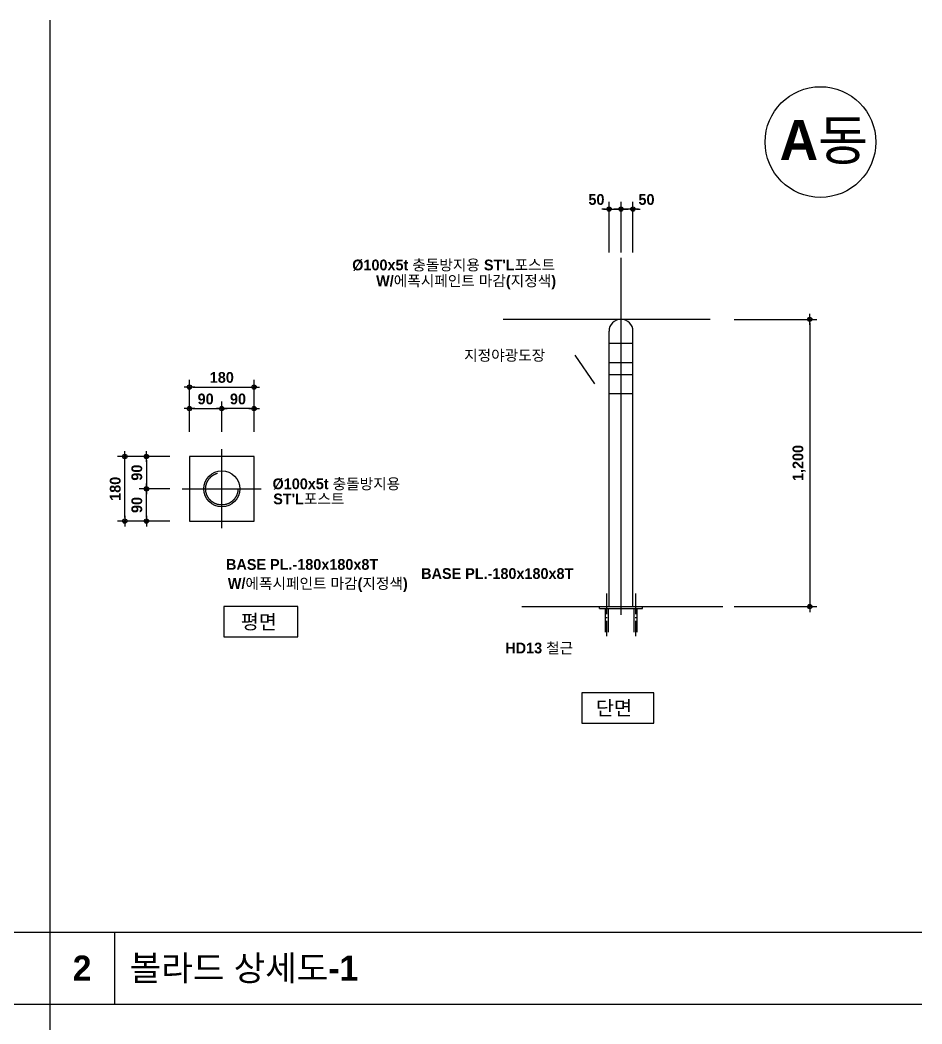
# Model space of a CAD drawing. Extents: x 300 to 49993, y 307 to 8617.
# Drawn here: x 7176 to 10942, y 4424 to 8617 of the extents above; entities that cross this region are included whole.
import ezdxf
from ezdxf.enums import TextEntityAlignment as Align

# ---------------------------------------------------------------- set-up
doc = ezdxf.new("R2010")
doc.units = 0
doc.header["$LTSCALE"] = 400
doc.header["$MEASUREMENT"] = 0
doc.header["$PDSIZE"] = -5
for name, pattern in [('CEN', [62, 60, -1, 0, -1]), ('HA01', [1.5, 0.75, -0.75]), ('HID', [0.5, 0.25, -0.25])]:
    doc.linetypes.add(name, pattern=pattern)
doc.layers.get('Defpoints').update_dxf_attribs({"color": 161, "linetype": 'CONTINUOUS'})
for name, color, linetype in [('$RECOVER_210316183841-0', 7, 'CONTINUOUS'), ('$RECOVER_210316183841-24', 7, 'CONTINUOUS'), ('$RECOVER_210316183841-25', 7, 'CONTINUOUS'), ('$RECOVER_210316183841-26', 7, 'CONTINUOUS'), ('9', 9, 'CONTINUOUS'), ('A-DET', 7, 'CONTINUOUS'), ('A-DIM', 7, 'CONTINUOUS'), ('A-TEXT', 3, 'CONTINUOUS'), ('A-TITLE-TEXT', 2, 'CONTINUOUS'), ('AA-TEX-3', 3, 'CONTINUOUS'), ('CEN', 1, 'CEN'), ('COL', 2, 'CONTINUOUS'), ('COR', 4, 'CONTINUOUS'), ('ETC', 6, 'CONTINUOUS'), ('g', 3, 'CONTINUOUS'), ('STEEL', 3, 'CONTINUOUS'), ('석고보드', 4, 'CONTINUOUS')]:
    doc.layers.add(name, color=color, linetype=linetype)
doc.styles.add('2020음성 1차', font='나눔고딕Bold.ttf')
doc.dimstyles.new('RI-DOT-150', dxfattribs={"dimscale": 150, "dimtxt": 3, "dimasz": 1, "dimexe": 2, "dimexo": 2, "dimgap": 1, "dimtad": 1, "dimdec": 0, "dimzin": 9, "dimdsep": 46, "dimtxsty": '2020음성 1차', "dimcen": 0, "dimclrd": 256, "dimclre": 256, "dimclrt": 3, "dimadec": 0, "dimazin": 0, "dimtm": 1e-09, "dimtfac": 1, "dimtdec": 0, "dimtix": 1, "dimtmove": 2, "dimatfit": 3, "dimfxl": 1.25, "dimtolj": 1, "dimtzin": 0, "dimlwd": -1, "dimlwe": -1, "dimarcsym": 0})

# ---------------------------------------------------------------- blocks, each defined once
blk = doc.blocks.new('dimdot')
at = {"layer": '$RECOVER_210316183841-24'}
for radius in [0.6, 0.28]:
    blk.add_circle((0, 0), radius, dxfattribs=at)
at = {"layer": '$RECOVER_210316183841-25'}
blk.add_line((-1.5, 0), (1.5, 0), dxfattribs=at)
blk = doc.blocks.new('*D37')
at = {"layer": 'A-DIM'}
for p, q in [((7801, 6794.3), (7673.5, 6794.3)), ((7703.5, 6779.3), (7703.5, 6674.3)), ((7801, 6659.3), (7673.5, 6659.3))]:
    blk.add_line(p, q, dxfattribs=at)
at = {"layer": 'Defpoints', "color": 0}
for p in [(7823.5, 6794.3), (7703.5, 6659.3), (7823.5, 6659.3)]:
    blk.add_point(p, dxfattribs=at)
at = {"layer": 'A-DIM', "linetype": 'ByBlock', "xscale": 15, "yscale": 15, "zscale": 15}
for p, rotation in [((7703.5, 6794.3), 90), ((7703.5, 6659.3), 270)]:
    blk.add_blockref('dimdot', p, dxfattribs=dict(at, rotation=rotation))
at = {"layer": 'A-DIM', "color": 3, "insert": (7663.7, 6726.8), "char_height": 45, "attachment_point": 5, "rotation": 90, "style": '2020음성 1차'}
blk.add_mtext('\\A1;90', dxfattribs=at)
blk = doc.blocks.new('*D38')
at = {"layer": 'A-DIM'}
for p, q in [((7801, 6794.3), (7583.5, 6794.3)), ((7613.5, 6539.3), (7613.5, 6779.3)), ((7801, 6524.3), (7583.5, 6524.3))]:
    blk.add_line(p, q, dxfattribs=at)
at = {"layer": 'Defpoints', "color": 0}
for p in [(7613.5, 6794.3), (7823.5, 6794.3), (7823.5, 6524.3)]:
    blk.add_point(p, dxfattribs=at)
at = {"layer": 'A-DIM', "linetype": 'ByBlock', "xscale": 15, "yscale": 15, "zscale": 15}
for p, rotation in [((7613.5, 6794.3), 90), ((7613.5, 6524.3), 270)]:
    blk.add_blockref('dimdot', p, dxfattribs=dict(at, rotation=rotation))
at = {"layer": 'A-DIM', "color": 3, "insert": (7573.7, 6659.3), "char_height": 45, "attachment_point": 5, "rotation": 90, "style": '2020음성 1차'}
blk.add_mtext('\\A1;180', dxfattribs=at)
blk = doc.blocks.new('*D39')
at = {"layer": 'A-DIM'}
for p, q in [((7801, 6659.3), (7673.5, 6659.3)), ((7703.5, 6539.3), (7703.5, 6644.3)), ((7801, 6524.3), (7673.5, 6524.3))]:
    blk.add_line(p, q, dxfattribs=at)
at = {"layer": 'Defpoints', "color": 0}
for p in [(7703.5, 6659.3), (7823.5, 6659.3), (7823.5, 6524.3)]:
    blk.add_point(p, dxfattribs=at)
at = {"layer": 'A-DIM', "linetype": 'ByBlock', "xscale": 15, "yscale": 15, "zscale": 15}
for p, rotation in [((7703.5, 6659.3), 90), ((7703.5, 6524.3), 270)]:
    blk.add_blockref('dimdot', p, dxfattribs=dict(at, rotation=rotation))
at = {"layer": 'A-DIM', "color": 3, "insert": (7663.7, 6591.8), "char_height": 45, "attachment_point": 5, "rotation": 90, "style": '2020음성 1차'}
blk.add_mtext('\\A1;90', dxfattribs=at)
blk = doc.blocks.new('*D40')
at = {"layer": 'A-DIM'}
for p, q in [((8018.5, 6896.9), (8018.5, 7024.4)), ((8153.5, 6896.9), (8153.5, 7024.4)), ((8138.5, 6994.4), (8033.5, 6994.4))]:
    blk.add_line(p, q, dxfattribs=at)
at = {"layer": 'Defpoints', "color": 0}
for p in [(8018.5, 6994.4), (8018.5, 6874.4), (8153.5, 6874.4)]:
    blk.add_point(p, dxfattribs=at)
at = {"layer": 'A-DIM', "linetype": 'ByBlock', "xscale": 15, "yscale": 15, "zscale": 15, "rotation": 180}
blk.add_blockref('dimdot', (8018.5, 6994.4), dxfattribs=at)
at = {"layer": 'A-DIM', "linetype": 'ByBlock', "xscale": 15, "yscale": 15, "zscale": 15}
blk.add_blockref('dimdot', (8153.5, 6994.4), dxfattribs=at)
at = {"layer": 'A-DIM', "color": 3, "insert": (8086, 7034.3), "char_height": 45, "attachment_point": 5, "style": '2020음성 1차'}
blk.add_mtext('\\A1;90', dxfattribs=at)
blk = doc.blocks.new('*D41')
at = {"layer": 'A-DIM'}
for p, q in [((7883.5, 6896.9), (7883.5, 7114.4)), ((8153.5, 6896.9), (8153.5, 7114.4)), ((7898.5, 7084.4), (8138.5, 7084.4))]:
    blk.add_line(p, q, dxfattribs=at)
at = {"layer": 'Defpoints', "color": 0}
for p in [(8153.5, 7084.4), (7883.5, 6874.4), (8153.5, 6874.4)]:
    blk.add_point(p, dxfattribs=at)
at = {"layer": 'A-DIM', "linetype": 'ByBlock', "xscale": 15, "yscale": 15, "zscale": 15, "rotation": 180}
blk.add_blockref('dimdot', (7883.5, 7084.4), dxfattribs=at)
at = {"layer": 'A-DIM', "linetype": 'ByBlock', "xscale": 15, "yscale": 15, "zscale": 15}
blk.add_blockref('dimdot', (8153.5, 7084.4), dxfattribs=at)
at = {"layer": 'A-DIM', "color": 3, "insert": (8018.5, 7124.3), "char_height": 45, "attachment_point": 5, "style": '2020음성 1차'}
blk.add_mtext('\\A1;180', dxfattribs=at)
blk = doc.blocks.new('*D42')
at = {"layer": 'A-DIM'}
for p, q in [((7883.5, 6896.9), (7883.5, 7024.4)), ((8018.5, 6896.9), (8018.5, 7024.4)), ((7898.5, 6994.4), (8003.5, 6994.4))]:
    blk.add_line(p, q, dxfattribs=at)
at = {"layer": 'Defpoints', "color": 0}
for p in [(8018.5, 6994.4), (7883.5, 6874.4), (8018.5, 6874.4)]:
    blk.add_point(p, dxfattribs=at)
at = {"layer": 'A-DIM', "linetype": 'ByBlock', "xscale": 15, "yscale": 15, "zscale": 15, "rotation": 180}
blk.add_blockref('dimdot', (7883.5, 6994.4), dxfattribs=at)
at = {"layer": 'A-DIM', "linetype": 'ByBlock', "xscale": 15, "yscale": 15, "zscale": 15}
blk.add_blockref('dimdot', (8018.5, 6994.4), dxfattribs=at)
at = {"layer": 'A-DIM', "color": 3, "insert": (7951, 7034.3), "char_height": 45, "attachment_point": 5, "style": '2020음성 1차'}
blk.add_mtext('\\A1;90', dxfattribs=at)
blk = doc.blocks.new('*D44')
at = {"layer": 'A-DIM'}
for p, q in [((10158.2, 7367.2), (10503.8, 7367.2)), ((10473.8, 7352.2), (10473.8, 6182.2)), ((10158.2, 6167.2), (10503.8, 6167.2))]:
    blk.add_line(p, q, dxfattribs=at)
at = {"layer": 'Defpoints', "color": 0}
for p in [(10135.7, 7367.2), (10135.7, 6167.2), (10473.8, 6167.2)]:
    blk.add_point(p, dxfattribs=at)
at = {"layer": 'A-DIM', "linetype": 'ByBlock', "xscale": 15, "yscale": 15, "zscale": 15}
for p, rotation in [((10473.8, 7367.2), 90), ((10473.8, 6167.2), 270)]:
    blk.add_blockref('dimdot', p, dxfattribs=dict(at, rotation=rotation))
at = {"layer": 'A-DIM', "color": 3, "insert": (10429.8, 6767.2), "char_height": 45, "attachment_point": 5, "rotation": 90, "style": '2020음성 1차'}
blk.add_mtext('\\A1;1,200', dxfattribs=at)
blk = doc.blocks.new('*D48')
at = {"layer": 'A-DIM'}
for p, q in [((9685.7, 7646.1), (9685.7, 7857.8)), ((9735.7, 7646.1), (9735.7, 7857.8)), ((9670.7, 7827.8), (9655.7, 7827.8)), ((9735.7, 7827.8), (9685.7, 7827.8)), ((9750.7, 7827.8), (9765.7, 7827.8))]:
    blk.add_line(p, q, dxfattribs=at)
at = {"layer": 'Defpoints', "color": 0}
for p in [(9685.7, 7827.8), (9685.7, 7623.6), (9735.7, 7623.6)]:
    blk.add_point(p, dxfattribs=at)
at = {"layer": 'A-DIM', "linetype": 'ByBlock', "xscale": 15, "yscale": 15, "zscale": 15}
blk.add_blockref('dimdot', (9685.7, 7827.8), dxfattribs=at)
at = {"layer": 'A-DIM', "linetype": 'ByBlock', "xscale": 15, "yscale": 15, "zscale": 15, "rotation": 180}
blk.add_blockref('dimdot', (9735.7, 7827.8), dxfattribs=at)
at = {"layer": 'A-DIM', "color": 3, "insert": (9792.1, 7867.5), "char_height": 45, "attachment_point": 5, "style": '2020음성 1차'}
blk.add_mtext('\\A1;50', dxfattribs=at)
blk = doc.blocks.new('*D49')
at = {"layer": 'A-DIM'}
for p, q in [((9635.7, 7646.1), (9635.7, 7857.8)), ((9685.7, 7646.1), (9685.7, 7857.8)), ((9620.7, 7827.8), (9605.7, 7827.8)), ((9635.7, 7827.8), (9685.7, 7827.8)), ((9700.7, 7827.8), (9715.7, 7827.8))]:
    blk.add_line(p, q, dxfattribs=at)
at = {"layer": 'Defpoints', "color": 0}
for p in [(9685.7, 7827.8), (9635.7, 7623.6), (9685.7, 7623.6)]:
    blk.add_point(p, dxfattribs=at)
at = {"layer": 'A-DIM', "linetype": 'ByBlock', "xscale": 15, "yscale": 15, "zscale": 15}
blk.add_blockref('dimdot', (9635.7, 7827.8), dxfattribs=at)
at = {"layer": 'A-DIM', "linetype": 'ByBlock', "xscale": 15, "yscale": 15, "zscale": 15, "rotation": 180}
blk.add_blockref('dimdot', (9685.7, 7827.8), dxfattribs=at)
at = {"layer": 'A-DIM', "color": 3, "insert": (9583.1, 7867.5), "char_height": 45, "attachment_point": 5, "style": '2020음성 1차'}
blk.add_mtext('\\A1;50', dxfattribs=at)

msp = doc.modelspace()

# ---------------------------------------------------------------- linework, layer by layer
at = {"layer": '$RECOVER_210316183841-0'}
for p, q in [((7300, 8617.2), (7300, 307.2)), ((300, 4807.2), (10942.4, 4807.2)), ((300, 4807.2), (10942.4, 4807.2)), ((300, 4507.2), (10942.4, 4507.2))]:
    msp.add_line(p, q, dxfattribs=at)
at = {"layer": '$RECOVER_210316183841-0', "color": 0, "ltscale": 2}
msp.add_line((7570, 4807.2), (7570, 4507.2), dxfattribs=at)
at = {"layer": '$RECOVER_210316183841-26', "color": 0}
msp.add_lwpolyline([(8153.5, 6749.3), (8153.5, 6794.3), (7883.5, 6794.3), (7883.5, 6524.3), (8153.5, 6524.3), (8153.5, 6749.3)], dxfattribs=at)
at = {"layer": '9', "color": 8, "linetype": 'HID'}
for p, q in [((9619.3, 6159.2), (9619.3, 6060.8)), ((9632.1, 6159.2), (9632.1, 6060.8)), ((9739.3, 6159.2), (9739.3, 6060.8)), ((9752.1, 6159.2), (9752.1, 6060.8))]:
    msp.add_line(p, q, dxfattribs=at)
at = {"layer": 'A-DET', "color": 1}
for p, q in [((9625.7, 6222.3), (9625.7, 6135.6)), ((9745.7, 6222.3), (9745.7, 6135.6)), ((9625.7, 6123.6), (9625.7, 6119.6)), ((9745.7, 6123.6), (9745.7, 6119.6)), ((9625.7, 6107.6), (9625.7, 6044.1)), ((9745.7, 6107.6), (9745.7, 6044.1))]:
    msp.add_line(p, q, dxfattribs=at)
at = {"layer": 'AA-TEX-3', "color": 1}
msp.add_line((9577, 7097.5), (9494.9, 7217.1), dxfattribs=at)
for points in [[(9682.1, 7366.2, 0, 13.3, 0), (9662.6, 7401.1, 0, 0, 0), (9649.1, 7425.2, 0, 0, 0), (9556.3, 7591.2, 0, 0, 0), (9507.3, 7591.2, 0, 0, 0)], [(9644.6, 7217.1, 0, 13.3, 0), (9604.6, 7217.1, 0, 0, 0), (9577, 7217.1, 0, 0, 0), (9412.9, 7217.1, 0, 0, 0)], [(9644.6, 7165.1, 0, 13.3, 0), (9604.6, 7165.1, 0, 0, 0), (9577, 7165.1, 0, 0, 0), (9530.6, 7165.1, 0, 0, 0)], [(9644.6, 7097.5, 0, 13.3, 0), (9604.6, 7097.5, 0, 0, 0), (9577, 7097.5, 0, 0, 0)], [(8089.7, 6680.2, 0, 12, 0), (8125.7, 6680.2, 0, 0, 0), (8218.5, 6680.2, 0, 0, 0)], [(7966.6, 6565.4, 0, 12, 0), (7966.6, 6529.4, 0, 0, 0), (7966.6, 6343.4, 0, 0, 0), (8024.2, 6343.4, 0, 0, 0)], [(9616.6, 6171.4, 0, 13.3, 0), (9593.9, 6204.3, 0, 0, 0), (9578.2, 6227.1, 0, 0, 0), (9524, 6305.5, 0, 0, 0), (9488.2, 6305.5, 0, 0, 0)], [(9621.3, 6132, 0, 13.3, 0), (9598.6, 6099.1, 0, 0, 0), (9582.9, 6076.3, 0, 0, 0), (9527.6, 5996.3, 0, 0, 0), (9488.5, 5996.3, 0, 0, 0)]]:
    msp.add_lwpolyline(points, format="xyseb", dxfattribs=at)
at = {"layer": 'CEN', "linetype": 'Continuous', "ltscale": 30}
for p, q in [((9685.7, 6132.5), (9685.7, 7623.6)), ((10058, 7367.2), (9193.3, 7367.2)), ((8018.5, 6494.3), (8018.5, 6824.3))]:
    msp.add_line(p, q, dxfattribs=at)
at = {"layer": 'COL', "color": 2}
for p, q in [((9271.6, 6167.2), (9595.7, 6167.2)), ((9775.7, 6167.2), (10110.5, 6167.2))]:
    msp.add_line(p, q, dxfattribs=at)
at = {"layer": 'COR'}
for p, q in [((9635.7, 7267.2), (9735.7, 7267.2)), ((9635.7, 7187.2), (9735.7, 7187.2)), ((9635.7, 7137.2), (9735.7, 7137.2)), ((9635.7, 7057.2), (9735.7, 7057.2))]:
    msp.add_line(p, q, dxfattribs=at)
at = {"layer": 'ETC'}
for points in [[(8027.2, 6040.9), (8335.7, 6040.9), (8335.7, 6167.2), (8027.2, 6167.2)], [(9521.9, 5680.6), (9822.2, 5680.6), (9822.2, 5806.9), (9521.9, 5806.9)]]:
    msp.add_lwpolyline(points, close=True, dxfattribs=at)
at = {"layer": 'STEEL'}
for p, q in [((9635.7, 6167.2), (9635.7, 7317.2)), ((9735.7, 6167.2), (9735.7, 7317.2)), ((9595.7, 6167.2), (9775.7, 6167.2)), ((9595.7, 6159.2), (9595.7, 6167.2)), ((9775.7, 6159.2), (9775.7, 6167.2)), ((9595.7, 6159.2), (9775.7, 6159.2))]:
    msp.add_line(p, q, dxfattribs=at)
at = {"layer": 'STEEL', "color": 1}
msp.add_line((7853.5, 6659.3), (8183.5, 6659.3), dxfattribs=at)
at = {"layer": 'STEEL', "color": 3}
msp.add_circle((8018.5, 6659.3), 75, dxfattribs=at)
at = {"layer": 'STEEL', "color": 6, "linetype": 'HA01'}
msp.add_circle((8018.5, 6659.3), 67.5, dxfattribs=at)
at = {"layer": 'STEEL'}
msp.add_arc((9685.7, 7317.2), 50, 0, 180, dxfattribs=at)
at = {"layer": '석고보드'}
msp.add_circle((10518.7, 8107.7), 231.2, dxfattribs=at)

# ---------------------------------------------------------------- texts
at = {"layer": 'A-TEXT', "style": '2020음성 1차'}
for s, p in [("Ø100x5t 충돌방지용 ST'L포스트", (8563.2, 7594.3)), ('W/에폭시페인트 마감(지정색)', (8663.1, 7528.1)), ('지정야광도장', (9030.5, 7216.9)), ('Ø100x5t 충돌방지용', (8230.5, 6680.2)), ("ST'L포스트", (8233.3, 6617.1)), ('BASE PL.-180x180x8T', (8036.2, 6343.4)), ('W/에폭시페인트 마감(지정색)', (8043.7, 6264)), ('HD13 철근', (9202.5, 5994.3))]:
    msp.add_text(s, height=45, dxfattribs=at).set_placement(p, align=Align.MIDDLE_LEFT)
msp.add_text('BASE PL.-180x180x8T', height=45, dxfattribs=at).set_placement((9486.6, 6305.3), align=Align.MIDDLE_RIGHT)
for s, p in [('평면', (8097.8, 6073.6)), ('단면', (9581.1, 5713.3))]:
    msp.add_text(s, height=60, dxfattribs=at).set_placement(p)
at = {"layer": 'A-TITLE-TEXT', "style": '2020음성 1차'}
msp.add_text('2', height=105, dxfattribs=at).set_placement((7435, 4657.2), align=Align.MIDDLE_CENTER)
msp.add_text('볼라드 상세도-1', height=105, dxfattribs=at).set_placement((7633.8, 4657.2), align=Align.MIDDLE_LEFT)
at = {"layer": 'g', "style": '2020음성 1차'}
msp.add_text('A동', height=166.18, dxfattribs=at).set_placement((10348.2, 8033.3))

# ---------------------------------------------------------------- dimensions: what is measured, and where the dimension line sits
at = {"layer": 'A-DIM'}
for p1, angle, picture, middle in [((9635.7, 7623.6), 0, '*D49', (9583.1, 7867.5)), ((9735.7, 7623.6), 180, '*D48', (9792.1, 7867.5))]:
    dim = msp.add_linear_dim(base=(9685.7, 7827.8), p1=p1, p2=(9685.7, 7623.6), angle=angle, dimstyle='RI-DOT-150', override={"dimscale": 15, "dimexo": 1.5, "dimlunit": 6, "dimblk1": 'dimdot', "dimblk2": 'dimdot', "dimsah": 1}, dxfattribs=at)
    dim.commit()
    dim.dimension.update_dxf_attribs({"geometry": picture, "text_midpoint": middle, "dimtype": 161})
for p1, p2, distance, text, picture, middle in [((10135.7, 7367.2), (10135.7, 6167.2), 338.1, '1,200', '*D44', (10429.8, 6767.2)), ((7883.5, 6874.4), (8153.5, 6874.4), 210, '180', '*D41', (8018.5, 7124.3)), ((7883.5, 6874.4), (8018.5, 6874.4), 120, '90', '*D42', (7951, 7034.3)), ((8153.5, 6874.4), (8018.5, 6874.4), -120, '90', '*D40', (8086, 7034.3)), ((7823.5, 6524.3), (7823.5, 6794.3), 210, '180', '*D38', (7573.7, 6659.3)), ((7823.5, 6794.3), (7823.5, 6659.3), -120, '90', '*D37', (7663.7, 6726.8)), ((7823.5, 6524.3), (7823.5, 6659.3), 120, '90', '*D39', (7663.7, 6591.8))]:
    dim = msp.add_aligned_dim(p1=p1, p2=p2, distance=distance, text=text, dimstyle='RI-DOT-150', override={"dimscale": 15, "dimexo": 1.5, "dimlunit": 6, "dimblk1": 'dimdot', "dimblk2": 'dimdot', "dimsah": 1}, dxfattribs=at)
    dim.commit()
    dim.dimension.update_dxf_attribs({"geometry": picture, "text_midpoint": middle})

doc.saveas('drawing.dxf')
